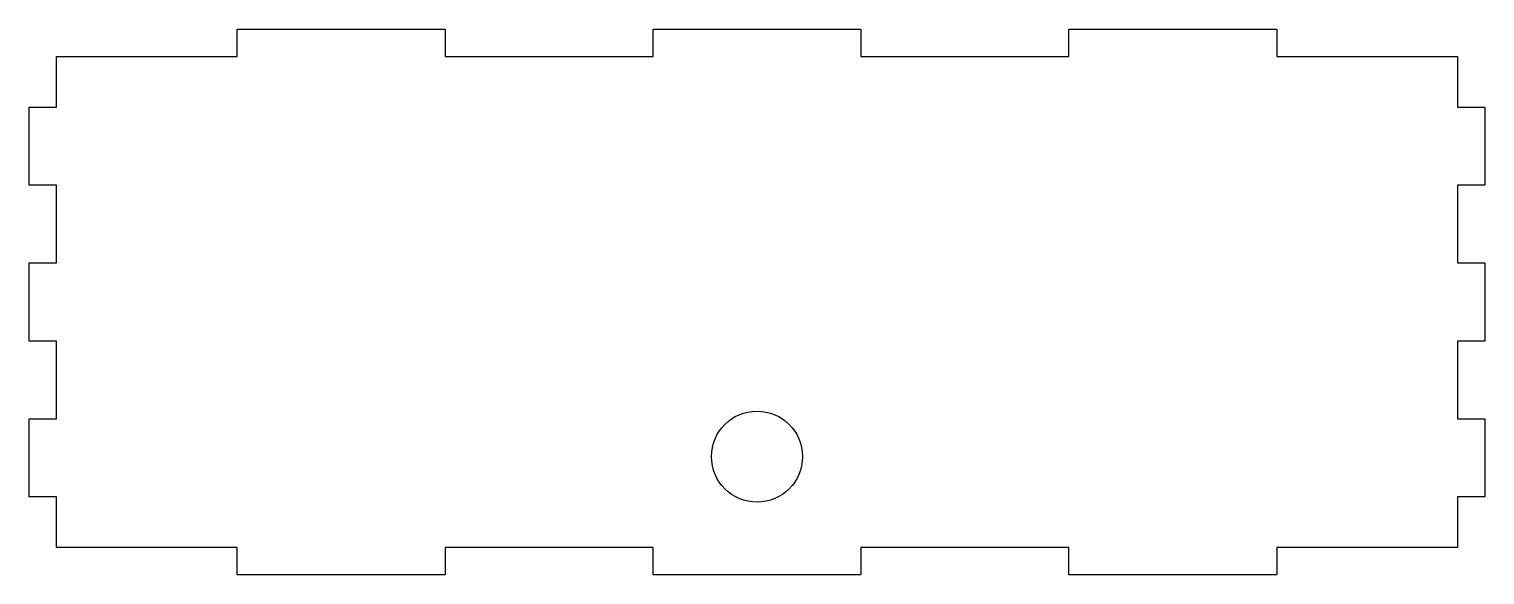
# Model space of a CAD drawing. Header units: millimetres. Extents: x -80 to 80, y -30 to 30.
import ezdxf

# ---------------------------------------------------------------- set-up
doc = ezdxf.new("R2010")
doc.units = ezdxf.units.MM
doc.layers.get('0').update_dxf_attribs({"linetype": 'CONTINUOUS'})

msp = doc.modelspace()

# ---------------------------------------------------------------- linework, layer by layer
msp.add_lwpolyline([(77, 27), (77, 21.43), (80, 21.43), (80, 12.86), (77, 12.86), (77, 4.29), (80, 4.29), (80, -4.29), (77, -4.29), (77, -12.86), (80, -12.86), (80, -21.43), (77, -21.43), (77, -27), (57.14, -27), (57.14, -30), (34.29, -30), (34.29, -27), (11.43, -27), (11.43, -30), (-11.43, -30), (-11.43, -27), (-34.29, -27), (-34.29, -30), (-57.14, -30), (-57.14, -27), (-77, -27), (-77, -21.43), (-80, -21.43), (-80, -12.86), (-77, -12.86), (-77, -4.29), (-80, -4.29), (-80, 4.29), (-77, 4.29), (-77, 12.86), (-80, 12.86), (-80, 21.43), (-77, 21.43), (-77, 27), (-57.14, 27), (-57.14, 30), (-34.29, 30), (-34.29, 27), (-11.43, 27), (-11.43, 30), (11.43, 30), (11.43, 27), (34.29, 27), (34.29, 30), (57.14, 30), (57.14, 27)], close=True)
msp.add_circle((0, -17), 5)

doc.saveas('drawing.dxf')
